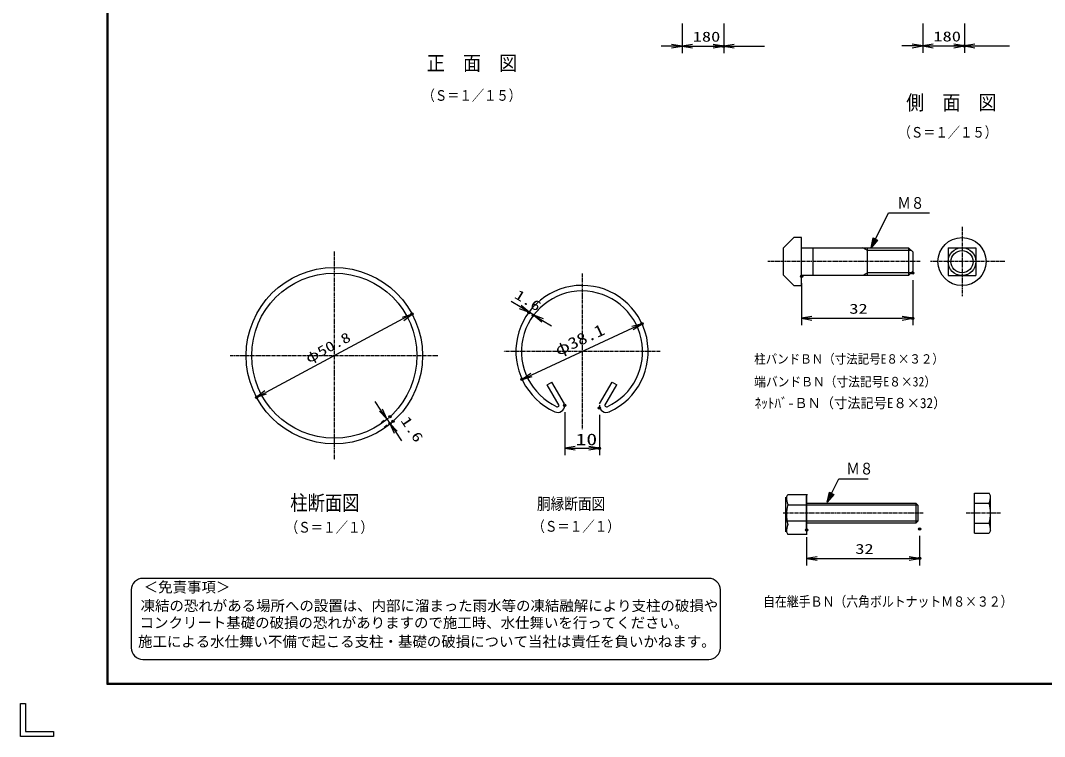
# Model space of a CAD drawing. Units: millimetres, scale not verified. Extents: x -4425 to 4425, y -3150 to 3150.
# Drawn here: x -4425 to 0, y -3150 to -55 of the extents above; entities that cross this region are included whole.
import ezdxf
from ezdxf.enums import TextEntityAlignment as Align

# ---------------------------------------------------------------- set-up
doc = ezdxf.new("R2010")
doc.units = ezdxf.units.MM
doc.header["$LTSCALE"] = 20
doc.header["$PDMODE"] = 32
doc.header["$PDSIZE"] = 10
doc.linetypes.add('USER1', pattern=[1.125, 0.75, -0.125, 0.125, -0.125])
for name, color, linetype, lineweight in [('0-0_10', 4, 'USER1', 25), ('0-1_12', 7, 'Continuous', 25), ('0-2_2', 7, 'Continuous', 25), ('0-3_1', 7, 'Continuous', 25), ('0-4_0', 7, 'Continuous', 25), ('0-9_EXTCNT-L', 2, 'Continuous', 25), ('0-B_DIMENS-D', 2, 'Continuous', 25), ('0-C_WAKU', 7, 'Continuous', 25), ('0-D_D-TTL-TXT', 7, 'Continuous', 25)]:
    doc.layers.add(name, color=color, linetype=linetype, lineweight=lineweight)
doc.layers.add('0-A_DEFPOINTS', color=7, linetype='Continuous')
doc.styles.add('ＭＳ ゴシック', font='')
doc.styles.get('ＭＳ ゴシック').set_extended_font_data('MS Gothic')

# ---------------------------------------------------------------- blocks, each defined once
blk = doc.blocks.new('C11')
at = {"layer": '0-3_1', "color": 4}
for points in [[(70052.3, 47283.5), (71552.3, 50283.5), (75104.3, 50283.5)], [(70521.9, 47987.8), (70240.1, 47659.1), (70334, 48081.7)]]:
    blk.add_lwpolyline(points, dxfattribs=at)
blk.add_lwpolyline([(70615.8, 47940.9), (70052.3, 47283.5), (70240.1, 48128.7)], close=True, dxfattribs=at)
blk = doc.blocks.new('C12')
at = {"layer": '0-3_1', "color": 4}
for points in [[(93891.4, 47261), (94890.7, 49259.6), (97446.8, 49259.6)], [(94361, 47965.4), (94079.3, 47636.7), (94173.2, 48059.3)]]:
    blk.add_lwpolyline(points, dxfattribs=at)
blk.add_lwpolyline([(94454.9, 47918.4), (93891.4, 47261), (94079.3, 48106.2)], close=True, dxfattribs=at)
blk = doc.blocks.new('DARROWS')
at = {"layer": '0-4_0', "color": 2}
blk.add_line((0, 0), (-19.982, 0), dxfattribs=at)
blk.add_lwpolyline([(-20, -3.333), (0, 0), (-20, 3.333)], dxfattribs=at)

msp = doc.modelspace()

# ---------------------------------------------------------------- linework, layer by layer
at = {"layer": '0-0_10'}
for p, q in [((-356.61, -947.32), (-356.61, -1247.32)), ((-3069.01, -1053.89), (-3069.01, -1953.93)), ((-538.14, -1097.32), (-1195.7, -1097.32)), ((-171.8, -1097.32), (-493.19, -1097.32)), ((-1998.51, -1148.6), (-1998.51, -1823.6)), ((-3519, -1503.93), (-2619, -1503.93)), ((-1661.01, -1486.1), (-2336.01, -1486.1)), ((-524.59, -2184.87), (-1129.9, -2184.87)), ((-189.79, -2184.87), (-339.2, -2184.87))]:
    msp.add_line(p, q, dxfattribs=at)
at = {"layer": '0-1_12'}
for radius in [381, 357]:
    msp.add_circle((-3069.01, -1503.93), radius, dxfattribs=at)
at = {"layer": '0-2_2'}
for p, q in [((-1049.84, -993.4), (-1082.84, -993.4)), ((-1127.84, -1156.24), (-1127.84, -1038.4)), ((-1049.84, -1037.32), (-587.84, -1037.32)), ((-764.84, -1157.32), (-764.84, -1037.32)), ((-569.84, -1055.32), (-569.84, -1139.32)), ((-587.84, -1157.32), (-1049.84, -1157.32)), ((-1117.52, -2265.76), (-1117.52, -2116.12)), ((-1115.52, -2116.12), (-1108.83, -2104.54)), ((-1028.2, -2260.47), (-1028.2, -2109.27)), ((-302.27, -2098.47), (-239.84, -2098.47)), ((-302.27, -2141.67), (-302.27, -2098.47)), ((-1028.2, -2141.67), (-556.84, -2141.67)), ((-548.2, -2150.31), (-548.2, -2219.43)), ((-302.27, -2141.67), (-239.84, -2141.67)), ((-302.27, -2228.07), (-239.84, -2228.07)), ((-1115.52, -2265.76), (-1108.83, -2277.34)), ((-302.27, -2271.27), (-239.84, -2271.27)), ((-233.15, -2259.69), (-239.84, -2271.27))]:
    msp.add_line(p, q, dxfattribs=at)
at = {"layer": '0-2_2', "color": 4}
for p, q in [((-575.84, -1049.32), (-764.84, -1049.32)), ((-575.84, -1145.32), (-764.84, -1145.32)), ((-548.2, -2150.31), (-1109.62, -2150.31)), ((-548.2, -2219.43), (-1115.52, -2219.43))]:
    msp.add_line(p, q, dxfattribs=at)
at = {"layer": '0-2_2'}
for points in [[(-1082.84, -1201.24), (-1049.84, -1201.24), (-1049.84, -993.4)], [(-233.15, -2259.69), (-233.15, -2110.05), (-239.84, -2098.47)], [(-556.84, -2228.07), (-1028.2, -2228.07), (-1028.2, -2141.67)]]:
    msp.add_lwpolyline(points, dxfattribs=at)
for centre, radius, start, end in [((-1037.41, -2116.12), 78.11, 179.99966, 203.88217), ((-311.25, -2110.05), 78.11, 336.11783, 0.00034), ((-972.64, -2190.94), 142.88, 162.40051, 197.59897), ((-376.03, -2184.87), 142.88, 342.40103, 17.59949), ((-1037.41, -2265.76), 78.11, 156.11694, 179.99983), ((-311.25, -2259.69), 78.11, 0.00017, 23.88306)]:
    msp.add_arc(centre, radius, start, end, dxfattribs=at)
at = {"layer": '0-3_1'}
for p, q in [((-1082.84, -993.4), (-1127.84, -1038.4)), ((-1001.48, -1037.32), (-1001.48, -1157.32)), ((-587.84, -1037.32), (-587.84, -1157.32)), ((-587.84, -1037.32), (-569.84, -1055.32)), ((-416.61, -1037.32), (-296.61, -1037.32)), ((-416.61, -1037.32), (-416.61, -1157.32)), ((-296.61, -1037.32), (-296.61, -1157.32)), ((-587.84, -1157.32), (-569.84, -1139.32)), ((-1082.84, -1201.24), (-1127.84, -1156.24)), ((-416.61, -1157.32), (-296.61, -1157.32)), ((-2149.13, -1630.7), (-2128.34, -1618.7)), ((-2097.66, -1719.83), (-2149.13, -1630.7)), ((-2074.03, -1712.77), (-2128.34, -1618.7)), ((-1923, -1712.77), (-1868.69, -1618.7)), ((-1899.36, -1719.83), (-1847.9, -1630.7)), ((-1868.69, -1618.7), (-1847.9, -1630.7)), ((-556.84, -2141.67), (-548.2, -2150.31)), ((-556.84, -2228.07), (-548.2, -2219.43))]:
    msp.add_line(p, q, dxfattribs=at)
at = {"layer": '0-3_1', "color": 4}
for p, q in [((-764.84, -1049.32), (-785.62, -1037.32)), ((-764.84, -1145.32), (-785.62, -1157.32)), ((-556.84, -2141.67), (-556.84, -2228.07))]:
    msp.add_line(p, q, dxfattribs=at)
at = {"layer": '0-3_1'}
msp.add_lwpolyline([(-302.27, -2271.27), (-302.27, -2228.07), (-302.27, -2141.67)], dxfattribs=at)
for radius in [103.95, 60]:
    msp.add_circle((-356.61, -1097.32), radius, dxfattribs=at)
at = {"layer": '0-3_1', "color": 4}
msp.add_circle((-356.61, -1097.32), 48, dxfattribs=at)
at = {"layer": '0-3_1'}
for centre, radius, start, end in [((-1998.51, -1486.1), 285.75, 294.33142, 245.56897), ((-1998.51, -1486.1), 261.75, 294.33142, 245.56897), ((-2104.06, -1718.44), 30.55, 245.56751, 0.00064), ((-2104.06, -1718.44), 6.55, 245.56677, 347.70767), ((-1892.96, -1718.44), 30.55, 179.99992, 294.43259), ((-1892.96, -1718.44), 6.55, 192.29338, 294.43329)]:
    msp.add_arc(centre, radius, start, end, dxfattribs=at)
at = {"layer": '0-4_0', "color": 1}
for p, q in [((-1566.45, -67.78), (-1566.45, -196.55)), ((-1566.45, -70.28), (-1566.45, -196.55)), ((-1386.45, -67.78), (-1386.45, -196.55)), ((-1386.45, -70.28), (-1386.45, -196.55)), ((-526.45, -67.78), (-526.45, -195.55)), ((-526.45, -87.78), (-526.45, -195.55)), ((-346.45, -67.78), (-346.45, -195.55)), ((-346.45, -87.78), (-346.45, -195.55)), ((-1049.84, -1191.24), (-1049.84, -1372.49)), ((-569.84, -1177.32), (-569.84, -1372.49)), ((-1028.2, -2288.07), (-1028.2, -2410.52)), ((-539.77, -2282.52), (-539.77, -2410.52))]:
    msp.add_line(p, q, dxfattribs=at)
at = {"layer": '0-4_0', "color": 2}
for p, q in [((-1611.45, -166.55), (-1656.45, -166.55)), ((-1566.45, -166.55), (-1386.45, -166.55)), ((-1521.45, -166.55), (-1431.45, -166.55)), ((-571.45, -165.55), (-616.45, -165.55)), ((-526.45, -165.55), (-346.45, -165.55)), ((-481.45, -165.55), (-391.45, -165.55)), ((-1004.84, -1342.49), (-614.84, -1342.49)), ((-983.2, -2380.52), (-584.77, -2380.52))]:
    msp.add_line(p, q, dxfattribs=at)
at = {"layer": '0-4_0'}
for p, q in [((-1108.83, -2104.54), (-1024.17, -2104.54)), ((-1028.2, -2104.54), (-1028.2, -2277.34)), ((-1026.27, -2277.34), (-1108.83, -2277.34))]:
    msp.add_line(p, q, dxfattribs=at)
at = {"layer": '0-4_0', "color": 2}
for points in [[(-1341.45, -166.55), (-1296.45, -166.55), (-1209.45, -166.55)], [(-301.45, -165.55), (-256.45, -165.55), (-151.45, -165.55)]]:
    msp.add_lwpolyline(points, dxfattribs=at)
at = {"layer": '0-9_EXTCNT-L'}
for p, q in [((-2265.98, -1293.06), (-2304.57, -1269.91)), ((-2207.39, -1328.21), (-2227.39, -1316.21)), ((-2168.81, -1351.37), (-2130.22, -1374.52)), ((-2867.36, -1739.69), (-2892.5, -1702.37)), ((-2842.22, -1777.02), (-2828.68, -1797.12)), ((-2803.54, -1834.45), (-2778.4, -1871.77)), ((-2028.51, -1903.98), (-1968.51, -1903.98))]:
    msp.add_line(p, q, dxfattribs=at)
at = {"layer": '0-9_EXTCNT-L', "color": 1}
for p, q in [((-2213.02, -1292.25), (-2211.96, -1290.49)), ((-2193.02, -1304.25), (-2191.96, -1302.49)), ((-2073.51, -1748.18), (-2073.51, -1933.98)), ((-1923.51, -1759.98), (-1923.51, -1933.98)), ((-2853.47, -1784.59), (-2867.1, -1793.78)), ((-2839.93, -1804.7), (-2853.56, -1813.88))]:
    msp.add_line(p, q, dxfattribs=at)
at = {"layer": '0-A_DEFPOINTS'}
for p in [(-1386.45, -166.55), (-346.45, -165.55), (-569.84, -1147.32), (-1049.84, -1161.24), (-2733.11, -1324.1), (-2228.45, -1317.98), (-2227.39, -1316.21), (-2208.45, -1329.98), (-1739.36, -1365.73), (-569.84, -1342.49), (-2257.67, -1606.47), (-3404.9, -1683.75), (-2073.51, -1718.18), (-1923.51, -1729.98), (-2828.59, -1767.83), (-2828.68, -1797.12), (-2815.04, -1787.94), (-1923.51, -1903.98), (-1028.2, -2258.07), (-539.77, -2252.52), (-539.77, -2380.52)]:
    msp.add_point(p, dxfattribs=at)
at = {"layer": '0-B_DIMENS-D'}
for p, q in [((-2772.79, -1345.34), (-3365.23, -1662.51)), ((-1780.17, -1384.68), (-2216.86, -1587.52))]:
    msp.add_line(p, q, dxfattribs=at)
at = {"layer": '0-C_WAKU'}
for p, q in [((-4048.09, -2923), (-4048.09, 2923)), ((-4403.6, -3006.75), (-4403.6, -3128.51)), ((-4281.84, -3150), (-4425.09, -3150))]:
    msp.add_line(p, q, dxfattribs=at)
msp.add_lwpolyline([(-4050.09, 2925), (4199.91, 2925), (4199.91, -2925), (-4050.09, -2925)], close=True, dxfattribs=at)
for points in [[(4197.91, 2923), (4197.91, -2923), (-4048.09, -2923)], [(4195.91, 2921), (4195.91, -2921), (-4046.09, -2921)], [(-4046.09, -2921), (-4046.09, 2921), (4195.91, 2921)], [(-4425.09, -3150), (-4425.09, -3006.75), (-4403.6, -3006.75)], [(-4403.6, -3128.51), (-4281.84, -3128.51), (-4281.84, -3150)]]:
    msp.add_lwpolyline(points, dxfattribs=at)
at = {"layer": '0-D_D-TTL-TXT', "color": 2}
for p, q in [((-1450.81, -2466.61), (-3896.36, -2466.61)), ((-3946.36, -2516.61), (-3946.36, -2766.61)), ((-1400.81, -2766.61), (-1400.81, -2516.61)), ((-3896.36, -2816.61), (-1450.81, -2816.61))]:
    msp.add_line(p, q, dxfattribs=at)
for centre, start, end in [((-3896.36, -2516.61), 90, 180), ((-1450.81, -2516.61), 0, 90), ((-3896.36, -2766.61), 180, 270), ((-1450.81, -2766.61), 270, 0)]:
    msp.add_arc(centre, 50, start, end, dxfattribs=at)

# ---------------------------------------------------------------- block references
at = {"layer": '0-4_0'}
for name, p, xscale, yscale in [('DARROWS', (-1566.45, -166.55), 2.25, 2.25), ('DARROWS', (-1386.45, -166.55), 2.25, 2.25), ('DARROWS', (-526.45, -165.55), 2.25, 2.25), ('DARROWS', (-346.45, -165.55), 2.25, 2.25), ('C11', (-4252.45, -3401.49), 0.05, 0.05), ('DARROWS', (-569.84, -1342.49), 2.25, 2.25), ('C12', (-5633.77, -4499.52), 0.05, 0.05), ('DARROWS', (-539.77, -2380.52), 2.25, 2.25)]:
    msp.add_blockref(name, p, dxfattribs=dict(at, xscale=xscale, yscale=yscale))
at = {"layer": '0-4_0', "xscale": 2.25, "yscale": 2.25, "rotation": 180}
for p in [(-1566.45, -166.55), (-1386.45, -166.55), (-526.45, -165.55), (-346.45, -165.55), (-1049.84, -1342.49), (-1028.2, -2380.52)]:
    msp.add_blockref('DARROWS', p, dxfattribs=at)
at = {"layer": '0-9_EXTCNT-L', "xscale": 2.25, "yscale": 2.25}
for p, rotation in [((-2227.39, -1316.21), 329.03624), ((-2207.39, -1328.21), 149.03624), ((-2842.22, -1777.02), 303.9602), ((-2828.68, -1797.12), 123.9602), ((-2073.51, -1903.98), 180)]:
    msp.add_blockref('DARROWS', p, dxfattribs=dict(at, rotation=rotation))
msp.add_blockref('DARROWS', (-1923.51, -1903.98), dxfattribs=at)
at = {"layer": '0-B_DIMENS-D', "xscale": 2.25, "yscale": 2.25}
for p, rotation in [((-2733.11, -1324.1), 28.16299), ((-1739.36, -1365.73), 24.91376), ((-2257.67, -1606.47), 204.91376), ((-3404.9, -1683.75), 208.16299)]:
    msp.add_blockref('DARROWS', p, dxfattribs=dict(at, rotation=rotation))

# ---------------------------------------------------------------- texts
at = {"layer": '0-3_1', "color": 4, "style": 'ＭＳ ゴシック'}
for s, height, width, p in [('正\u3000面\u3000図', 63.64, 0.9, (-2669.26, -290.44)), ('（Ｓ＝１／１５）', 45.89, 0.85, (-2687.68, -416.02)), ('側\u3000面\u3000図', 63.64, 0.9, (-597.85, -460.92)), ('（Ｓ＝１／１５）', 45.89, 0.85, (-630.73, -575.21)), ('Ｍ８', 50.51, 0.85, (-636.29, -884.28)), ('柱バンドＢＮ（寸法記号E８×３２）', 40.47, 0.9, (-1254.57, -1550.5)), ('端バンドＢＮ（寸法記号E８×32）', 41.32, 0.9, (-1254.57, -1649.5)), ('ﾈｯﾄﾊﾞ-ＢＮ（寸法記号E８×32）', 44.11, 0.95, (-1252.61, -1743.88)), ('Ｍ８', 50.51, 0.85, (-856.7, -2032.59)), ('柱断面図', 64.62, 0.85, (-3259.47, -2191.64)), ('胴縁断面図', 50.94, 0.85, (-2193.47, -2185.01)), ('（Ｓ＝１／１）', 46.48, 0.85, (-2213.03, -2278.76)), ('（Ｓ＝１／１）', 46.48, 0.85, (-3279.03, -2282.76)), ('自在継手ＢＮ（六角ボルトナットＭ８×３２）', 44.29, 0.85, (-1216.37, -2602.08))]:
    msp.add_text(s, height=height, dxfattribs=dict(at, width=width)).set_placement(p, align=Align.BOTTOM_LEFT)
at = {"layer": '0-4_0', "color": 3, "style": 'ＭＳ ゴシック', "width": 1.35}
for s, p in [('180', (-1520.33, -159.88)), ('180', (-480.33, -158.88)), ('32', (-843.59, -1335.82)), ('32', (-817.73, -2373.85))]:
    msp.add_text(s, height=43.26, dxfattribs=at).set_placement(p, align=Align.BOTTOM_LEFT)
at = {"layer": '0-9_EXTCNT-L', "color": 3, "style": 'ＭＳ ゴシック', "width": 1.35}
for rotation, p in [(329.036, (-2301.02, -1263.7)), (303.96, (-2794.66, -1791.82))]:
    msp.add_text('1.6', height=43.26, rotation=rotation, dxfattribs=at).set_placement(p, align=Align.BOTTOM_LEFT)
msp.add_text('10', height=50.51, dxfattribs=at).set_placement((-2026.08, -1906.19), align=Align.BOTTOM_LEFT)
at = {"layer": '0-B_DIMENS-D', "color": 3, "style": 'ＭＳ ゴシック'}
for s, height, rotation, width, p in [('φ50.8', 43.3, 28.163, 1.3, (-3173.64, -1549.24)), ('φ38.1', 50.51, 24.914, 1.2, (-2095.29, -1519.87))]:
    msp.add_text(s, height=height, rotation=rotation, dxfattribs=dict(at, width=width)).set_placement(p, align=Align.BOTTOM_LEFT)
at = {"layer": '0-D_D-TTL-TXT', "style": 'ＭＳ ゴシック'}
for s, p in [('＜免責事項＞ \u3000\u3000', (-3892.65, -2540.79)), ('凍結の恐れがある場所への設置は、内部に溜まった雨水等の凍結融解により支柱の破損や', (-3906.18, -2621.28)), ('コンクリート基礎の破損の恐れがありますので施工時、水仕舞いを行ってください。', (-3910.29, -2694.71)), ('施工による水仕舞い不備で起こる支柱・基礎の破損について当社は責任を負いかねます。 ', (-3917.28, -2776.2))]:
    msp.add_text(s, height=45.75, dxfattribs=at).set_placement(p, align=Align.BOTTOM_LEFT)

doc.saveas('drawing.dxf')
